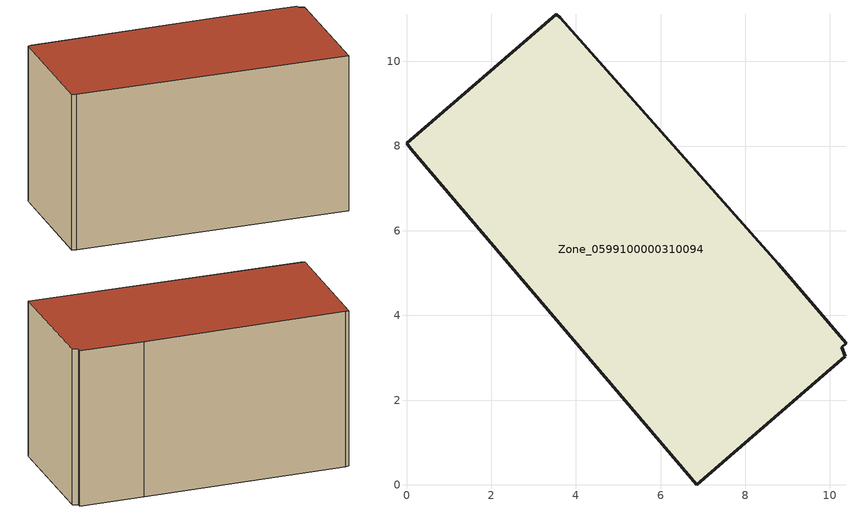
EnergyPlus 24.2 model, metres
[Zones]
Zone_0599100000310094
 floor ground (C_G): 6.86,0 0.1,7.93 0,8.07 3.54,11.11 3.63,11.04 8.78,5.22 10.38,3.35 10.28,3.25 10.36,3.04 z0
 wall outside (C_F): 10.38,3.35 8.78,5.22 3.63,11.04 3.54,11.11 0,8.07 0.1,7.93 6.86,0 10.36,3.04 10.28,3.25 10.38,3.35 z0:6.11
 roof outside (C_R): 6.86,0 10.36,3.04 10.28,3.25 10.38,3.35 8.78,5.22 3.63,11.04 3.54,11.11 0,8.07 0.1,7.93 z6.11
[BUILDING]
Pand.0599100000310094: North Axis=0; Terrain=City; Loads Convergence Tolerance Value=0.04; Temperature Convergence Tolerance Value=0.4; Solar Distribution=FullExterior; Maximum Number of Warmup Days=25; Minimum Number of Warmup Days=1
[Site:Location]
Rotterdam.The.Hague.AP_ZH_NLD Design_Conditions: Latitude=51.96; Longitude=4.45; Time Zone=1; Elevation=-4.5
[SITE:GROUNDTEMPERATURE:BUILDINGSURFACE]
18, 18, 18, 18, 18, 18, 18, 18, 18, 18, 18, 18
[MATERIAL] Thermal Absorptance=0.9; Solar Absorptance=0.7; Visible Absorptance=0.7
Name | Roughness | Thickness | Conductivity | Density | Specific Heat
G.TI.1946 | MediumSmooth | 0.15 | 1 | 540 | 1210
F.TI.1946 | Rough | 0.3 | 0.857143 | 1920 | 840
R.TI.1946 | MediumRough | 0.2 | 0.1 | 1500 | 1000
[CONSTRUCTION]
C_G: G.TI.1946
C_F: F.TI.1946
C_R: R.TI.1946
[ZONE]
Zone_0599100000310094: Type=1; Multiplier=1; Ceiling Height=Autocalculate; Volume=Autocalculate; Floor Area=autocalculate; Part of Total Floor Area=Yes
[ZONEINFILTRATION:DESIGNFLOWRATE]
Infil_Zone_0599100000310094: Zone or ZoneList or Space or SpaceList=Zone_0599100000310094; Schedule=AlwaysOn; Design Flow Rate Calculation Method=Flow/Area; Flow Rate per Floor Area=0.003; Constant Term Coefficient=1; Temperature Term Coefficient=0; Velocity Term Coefficient=0; Velocity Squared Term Coefficient=0
[HVACTEMPLATE:ZONE:IDEALLOADSAIRSYSTEM]
Zone_0599100000310094: Maximum Heating Supply Air Temperature=50; Minimum Cooling Supply Air Temperature=13; Maximum Heating Supply Air Humidity Ratio=0.0156; Minimum Cooling Supply Air Humidity Ratio=0.0077; Heating Limit=NoLimit; Cooling Limit=NoLimit; Dehumidification Control Type=ConstantSensibleHeatRatio; Cooling Sensible Heat Ratio=0.7; Dehumidification Setpoint=60; Humidification Control Type=None; Humidification Setpoint=30; Outdoor Air Method=None; Outdoor Air Flow Rate per Person=0.00944; Outdoor Air Flow Rate per Zone Floor Area=0; Outdoor Air Flow Rate per Zone=0; Demand Controlled Ventilation Type=None; Outdoor Air Economizer Type=NoEconomizer; Heat Recovery Type=None; Sensible Heat Recovery Effectiveness=0.7; Latent Heat Recovery Effectiveness=0.65
[ZONECONTROL:THERMOSTAT]
ThermostatControl_Zone_0599100000310094: Zone or ZoneList=Zone_0599100000310094; Control Type Schedule=DualSetpointControlType; Control 1=Thermostat_Zone_0599100000310094; Temperature Difference Between Cutout And Setpoint=0
[THERMOSTATSETPOINT:DUALSETPOINT]
Thermostat_Zone_0599100000310094: Heating Setpoint Temperature Schedule=HeatingSetpoint_Zone_0599100000310094; Cooling Setpoint Temperature Schedule=CoolingSetpoint_Zone_0599100000310094
[SCHEDULE:COMPACT]
HeatingSetpoint_Zone_0599100000310094: Through: 12/31, For: AllDays, Until: 24:00, 21
CoolingSetpoint_Zone_0599100000310094: Through: 12/31, For: AllDays, Until: 24:00, 24
DualSetpointControlType: Through: 12/31, For: AllDays, Until: 24:00, 4
AlwaysOn: Through: 12/31, For: AllDays, Until: 24:00, 1
